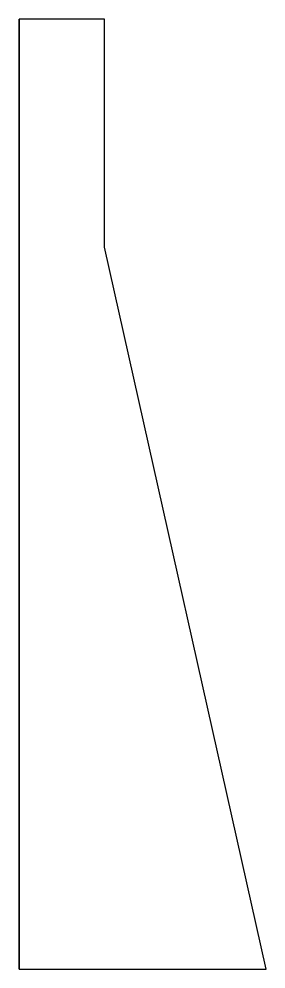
# Model space of a CAD drawing. Extents: x 0 to 13, y 0 to 50.
import ezdxf

# ---------------------------------------------------------------- set-up
doc = ezdxf.new("R2010")
doc.units = 0

msp = doc.modelspace()

# ---------------------------------------------------------------- linework, layer by layer
at = {"layer": 'AXIS'}
msp.add_line((0, 0), (0, 50), dxfattribs=at)
at = {"layer": 'PROFILE'}
msp.add_lwpolyline([(0, 0), (13, 0), (4.5, 38), (4.5, 50), (0, 50)], close=True, dxfattribs=at)

doc.saveas('drawing.dxf')
